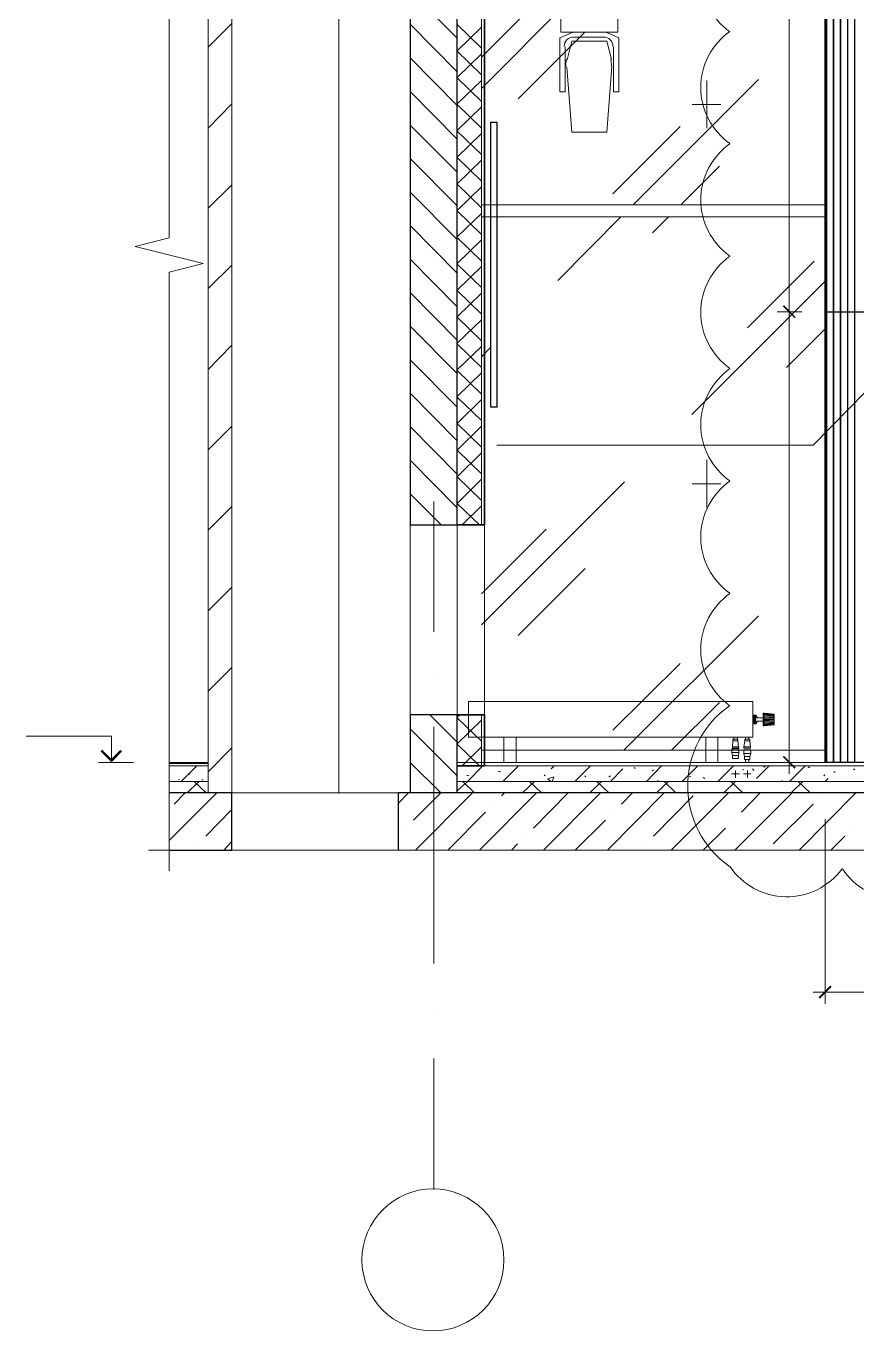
# Model space of a CAD drawing. Header units: millimetres. Extents: x -356862 to 418287, y 0 to 839748.
# Drawn here: x 314979 to 318482, y 772769 to 778273 of the extents above; entities that cross this region are included whole.
import ezdxf

# ---------------------------------------------------------------- set-up
doc = ezdxf.new("R2010")
doc.units = ezdxf.units.MM
doc.layers.add('PDF _Геометрия', color=7, linetype='Continuous', true_color=0xbababa)
doc.layers.add('PDF _Сплошная заливка', color=7, linetype='Continuous', true_color=0xf50000)

msp = doc.modelspace()

# ---------------------------------------------------------------- linework, layer by layer
at = {"layer": 'PDF _Геометрия', "color": 7, "lineweight": 5}
for points in [[(315582.0913, 779902.7038), (315582.0913, 779815.9094), (315582.0913, 777379.3167), (315438.1397, 777343.3288), (315726.0429, 777271.353), (315582.0913, 777235.3651), (315582.0913, 774796.6554), (315582.0913, 774709.8611)], [(315747.2122, 779049.5788), (315747.2122, 775167.1191)], [(315846.7082, 775037.9861), (315846.7082, 779049.5788)], [(315747.2122, 775037.9861), (315747.2122, 775167.1191), (315582.0913, 775167.1191)], [(315747.2122, 775162.8853), (315582.0913, 775162.8853)], [(315747.2122, 775152.3006), (315582.0913, 775152.3006)], [(321748.7243, 775037.9861), (321748.7243, 775167.1191), (316797.2122, 775167.1191)], [(321748.7243, 775152.3006), (316797.2122, 775152.3006)], [(315747.2122, 775086.6756), (315582.0913, 775086.6756)], [(321748.7243, 775086.6756), (316797.2122, 775086.6756)], [(328277.3534, 774796.6554), (328190.559, 774796.6554), (321958.3009, 774796.6554), (321922.313, 774942.724), (321850.3372, 774652.7038), (321814.3493, 774796.6554), (315582.0913, 774796.6554), (315495.2969, 774796.6554)]]:
    msp.add_lwpolyline(points, dxfattribs=at)
at = {"layer": 'PDF _Геометрия', "color": 161, "lineweight": 9, "true_color": 0x7f9fff}
for points in [[(316797.2122, 779049.5788), (316898.8251, 779049.5788), (316898.8251, 776168.4296), (316797.2122, 776168.4296)], [(316911.5268, 776168.4296), (316797.2122, 776168.4296), (316797.2122, 775368.228), (316911.5268, 775368.228)], [(316797.2122, 775368.228), (316898.8251, 775368.228), (316898.8251, 775152.3006), (316797.2122, 775152.3006)]]:
    msp.add_lwpolyline(points, close=True, dxfattribs=at)
at = {"layer": 'PDF _Геометрия', "color": 161, "lineweight": 35, "true_color": 0x7f9fff}
for points in [[(316797.2122, 779049.5788), (316911.5268, 779049.5788), (316911.5268, 776168.4296), (316797.2122, 776168.4296)], [(316797.2122, 775368.228), (316911.5268, 775368.228), (316911.5268, 775152.3006), (316797.2122, 775152.3006)]]:
    msp.add_lwpolyline(points, dxfattribs=at)
at = {"layer": 'PDF _Геометрия', "color": 7, "lineweight": 18}
for points in [[(318196.5066, 777017.3207), (318196.5066, 778687.5828)], [(318196.5066, 775118.4296), (318196.5066, 777118.9336)], [(318249.43, 775167.1191), (318145.7001, 775167.1191)], [(318348.9259, 774927.9054), (318348.9259, 774148.8732)], [(318899.3292, 774197.5627), (318298.1195, 774197.5627)]]:
    msp.add_lwpolyline(points, dxfattribs=at)
at = {"layer": 'PDF _Геометрия', "color": 7, "lineweight": 9}
for points in [[(316297.6155, 778638.8933), (316297.6155, 775037.9861)], [(318348.9259, 778638.8933), (318348.9259, 775167.1191)], [(316697.7163, 775717.5224), (316697.7163, 776267.9256)], [(316697.7163, 775518.5304), (316697.7163, 775518.5304)], [(316697.7163, 774318.228), (316697.7163, 775317.4215)], [(315846.7082, 775037.9861), (316547.4138, 775037.9861), (315965.2566, 775037.9861), (315963.1397, 775037.9861)], [(316547.4138, 774796.6554), (315846.7082, 774796.6554)], [(316697.7163, 774117.1191), (316697.7163, 774117.1191)], [(316697.7163, 773365.607), (316697.7163, 773918.1272)]]:
    msp.add_lwpolyline(points, dxfattribs=at)
at = {"layer": 'PDF _Геометрия', "color": 8, "lineweight": 30, "true_color": 0x767676}
for points in [[(316598.2203, 778638.8933), (316598.2203, 776168.4296), (316797.2122, 776168.4296), (316797.2122, 778638.8933)], [(316797.2122, 775037.9861), (316797.2122, 775368.228), (316598.2203, 775368.228), (316598.2203, 775037.9861)]]:
    msp.add_lwpolyline(points, dxfattribs=at)
at = {"layer": 'PDF _Геометрия', "color": 150, "lineweight": 30, "true_color": 0x0080ff}
msp.add_lwpolyline([(318848.5227, 778638.8933), (318848.5227, 775167.1191), (318348.9259, 775167.1191), (318348.9259, 778638.8933)], close=True, dxfattribs=at)
at = {"layer": 'PDF _Геометрия', "color": 254, "lineweight": 5, "true_color": 0xdcdcdc}
for points in [[(318353.1598, 778638.8933), (318353.1598, 775167.1191)], [(318382.7969, 778638.8933), (318382.7969, 775167.1191)], [(318412.434, 778638.8933), (318412.434, 775167.1191)], [(318444.188, 778638.8933), (318444.188, 775167.1191)], [(318473.8251, 778638.8933), (318473.8251, 775167.1191)]]:
    msp.add_lwpolyline(points, close=True, dxfattribs=at)
for points in [[(318355.2768, 775167.1191), (318355.2768, 778638.8933)], [(318384.9138, 775167.1191), (318384.9138, 778638.8933)], [(318414.5509, 775167.1191), (318414.5509, 778638.8933)], [(318442.0711, 775167.1191), (318442.0711, 778638.8933)], [(318471.7082, 775167.1191), (318471.7082, 778638.8933)], [(316898.8251, 778010.1635), (317256.5872, 778367.9256)], [(316898.8251, 778141.4135), (317125.3372, 778367.9256)], [(317053.3614, 777965.7078), (317337.0308, 778249.3772)], [(317538.1397, 777519.0344), (318067.3735, 778048.2683)], [(317849.3292, 778044.0344), (317849.3292, 777842.9256)], [(317908.6034, 777942.4215), (317787.938, 777942.4215)], [(317453.4622, 777565.607), (317737.1316, 777849.2764)], [(317739.2485, 777519.0344), (317902.2526, 777682.0385)], [(317220.5993, 777199.3772), (317487.3332, 777468.228)], [(317620.7001, 777400.4861), (317688.4421, 777468.228)], [(318020.8009, 777000.3853), (318302.3534, 777281.9377)], [(317785.8211, 776634.1554), (318348.9259, 777197.2603)], [(318185.9219, 776833.1474), (318348.9259, 776996.1514)], [(316898.8251, 776877.603), (316936.93, 776917.8248)], [(317849.3292, 776443.6312), (317849.3292, 776242.5224)], [(316898.8251, 775747.1594), (317502.1518, 776350.4861)], [(317908.6034, 776342.0183), (317787.938, 776342.0183)], [(316898.8251, 775878.4094), (317171.9098, 776151.4941)], [(317053.3614, 775702.7038), (317337.0308, 775984.2562)], [(317500.0348, 775217.9256), (318067.3735, 775785.2643)], [(317453.4622, 775302.603), (317737.1316, 775584.1554)], [(317701.1437, 775217.9256), (317902.2526, 775419.0344)]]:
    msp.add_lwpolyline(points, dxfattribs=at)
at = {"layer": 'PDF _Геометрия', "lineweight": 5}
for points in [[(316797.2122, 778221.857), (316598.2203, 778420.849)], [(315747.2122, 778183.7522), (315846.7082, 778283.2482)], [(316797.2122, 778080.0224), (316598.2203, 778281.1312)], [(316797.2122, 777938.1877), (316598.2203, 778139.2965)], [(316797.2122, 777796.353), (316598.2203, 777997.4619)], [(315747.2122, 777842.9256), (315846.7082, 777944.5385)], [(316797.2122, 777656.6353), (316598.2203, 777855.6272)], [(316797.2122, 777514.8006), (316598.2203, 777713.7925)], [(315747.2122, 777504.2159), (315846.7082, 777603.7119)], [(316797.2122, 777372.9659), (316598.2203, 777571.9578)], [(316797.2122, 777231.1312), (316598.2203, 777432.2401)], [(316797.2122, 777089.2965), (316598.2203, 777290.4054)], [(315747.2122, 777165.5062), (315846.7082, 777265.0022)], [(316797.2122, 776947.4619), (316598.2203, 777148.5707)], [(316797.2122, 776807.7441), (316598.2203, 777006.7361)], [(315747.2122, 776824.6796), (315846.7082, 776926.2925)], [(316797.2122, 776665.9094), (316598.2203, 776864.9014)], [(316797.2122, 776524.0748), (316598.2203, 776725.1836)], [(315747.2122, 776485.9699), (315846.7082, 776585.4659)], [(316797.2122, 776382.2401), (316598.2203, 776583.349)], [(316797.2122, 776240.4054), (316598.2203, 776441.5143)], [(316729.4703, 776168.4296), (316598.2203, 776299.6796)], [(315747.2122, 776147.2603), (315846.7082, 776246.7562)], [(315747.2122, 775806.4336), (315846.7082, 775905.9296)], [(315747.2122, 775467.724), (315846.7082, 775567.2199)], [(316797.2122, 775251.7965), (316680.7808, 775368.228)], [(318048.3211, 775355.5264), (318044.0872, 775355.5264)], [(318048.3211, 775357.6433), (318046.2042, 775357.6433), (318046.2042, 775359.7603), (318046.2042, 775361.8772), (318046.2042, 775363.9941), (318048.3211, 775363.9941), (318056.7888, 775363.9941)], [(318046.2042, 775363.9941), (318046.2042, 775363.9941)], [(318046.2042, 775359.7603), (318046.2042, 775359.7603)], [(318056.7888, 775359.7603), (318046.2042, 775359.7603), (318056.7888, 775359.7603)], [(318046.2042, 775355.5264), (318046.2042, 775357.6433), (318046.2042, 775359.7603), (318046.2042, 775357.6433), (318046.2042, 775355.5264), (318046.2042, 775353.4094), (318046.2042, 775351.2925), (318046.2042, 775349.1756), (318046.2042, 775347.0586), (318046.2042, 775344.9417), (318046.2042, 775342.8248), (318046.2042, 775340.7078), (318046.2042, 775338.5909), (318046.2042, 775336.474), (318046.2042, 775334.357)], [(318046.2042, 775353.4094), (318056.7888, 775353.4094), (318046.2042, 775353.4094), (318046.2042, 775355.5264), (318056.7888, 775355.5264), (318056.7888, 775353.4094)], [(318046.2042, 775353.4094), (318046.2042, 775353.4094)], [(318086.4259, 775355.5264), (318063.1397, 775355.5264), (318056.7888, 775366.1111), (318056.7888, 775363.9941), (318056.7888, 775359.7603), (318056.7888, 775355.5264), (318056.7888, 775349.1756), (318056.7888, 775355.5264), (318056.7888, 775359.7603), (318056.7888, 775357.6433)], [(318056.7888, 775366.1111), (318056.7888, 775366.1111)], [(318056.7888, 775366.1111), (318056.7888, 775330.1232), (318063.1397, 775340.7078), (318086.4259, 775340.7078)], [(318056.7888, 775363.9941), (318056.7888, 775363.9941)], [(318056.7888, 775359.7603), (318056.7888, 775359.7603)], [(318056.7888, 775355.5264), (318056.7888, 775355.5264)], [(318056.7888, 775353.4094), (318056.7888, 775353.4094)], [(318090.6598, 775374.5788), (318086.4259, 775374.5788), (318086.4259, 775321.6554), (318090.6598, 775321.6554), (318090.6598, 775323.7724), (318132.9985, 775328.0062), (318132.9985, 775325.8893)], [(318086.4259, 775374.5788), (318086.4259, 775372.4619)], [(318090.6598, 775370.3449), (318090.6598, 775372.4619), (318132.9985, 775368.228), (318132.9985, 775366.1111)], [(318090.6598, 775368.228), (318090.6598, 775370.3449), (318132.9985, 775366.1111), (318132.9985, 775363.9941)], [(318090.6598, 775366.1111), (318090.6598, 775368.228), (318132.9985, 775363.9941), (318132.9985, 775361.8772)], [(318090.6598, 775359.7603), (318090.6598, 775363.9941), (318132.9985, 775361.8772), (318132.9985, 775357.6433)], [(318090.6598, 775357.6433), (318090.6598, 775359.7603), (318132.9985, 775357.6433), (318132.9985, 775355.5264)], [(318090.6598, 775355.5264), (318090.6598, 775357.6433), (318132.9985, 775355.5264), (318132.9985, 775351.2925)], [(318090.6598, 775351.2925), (318090.6598, 775353.4094)], [(318090.6598, 775347.0586), (318090.6598, 775351.2925), (318132.9985, 775351.2925), (318132.9985, 775347.0586)], [(318132.9985, 775368.228), (318132.9985, 775368.228)], [(316797.2122, 775109.9619), (316598.2203, 775308.9538)], [(318044.0872, 775340.7078), (318048.3211, 775340.7078)], [(318056.7888, 775340.7078), (318056.7888, 775342.8248), (318046.2042, 775342.8248), (318046.2042, 775340.7078), (318056.7888, 775340.7078), (318046.2042, 775340.7078), (318046.2042, 775338.5909), (318046.2042, 775336.474), (318046.2042, 775334.357), (318046.2042, 775332.2401), (318048.3211, 775332.2401), (318056.7888, 775332.2401), (318056.7888, 775334.357), (318056.7888, 775332.2401), (318056.7888, 775330.1232), (318046.2042, 775330.1232), (318046.2042, 775332.2401), (318056.7888, 775332.2401), (318046.2042, 775332.2401), (318046.2042, 775334.357), (318056.7888, 775334.357), (318056.7888, 775336.474), (318046.2042, 775336.474), (318048.3211, 775336.474)], [(318046.2042, 775340.7078), (318046.2042, 775340.7078)], [(318056.7888, 775334.357), (318046.2042, 775334.357), (318046.2042, 775336.474)], [(318046.2042, 775336.474), (318046.2042, 775336.474)], [(318046.2042, 775332.2401), (318046.2042, 775332.2401)], [(318056.7888, 775340.7078), (318056.7888, 775340.7078)], [(318056.7888, 775340.7078), (318056.7888, 775340.7078)], [(318056.7888, 775332.2401), (318056.7888, 775332.2401)], [(318056.7888, 775330.1232), (318056.7888, 775330.1232)], [(318056.7888, 775330.1232), (318056.7888, 775330.1232)], [(318086.4259, 775323.7724), (318086.4259, 775321.6554)], [(318132.9985, 775344.9417), (318132.9985, 775347.0586), (318090.6598, 775347.0586), (318090.6598, 775342.8248), (318132.9985, 775344.9417), (318132.9985, 775340.7078)], [(318090.6598, 775342.8248), (318090.6598, 775342.8248)], [(318090.6598, 775334.357), (318090.6598, 775338.5909), (318132.9985, 775340.7078), (318132.9985, 775336.474)], [(318090.6598, 775338.5909), (318090.6598, 775340.7078)], [(318132.9985, 775334.357), (318132.9985, 775336.474), (318090.6598, 775334.357), (318090.6598, 775330.1232), (318132.9985, 775334.357), (318132.9985, 775332.2401)], [(318090.6598, 775325.8893), (318090.6598, 775328.0062), (318132.9985, 775332.2401), (318132.9985, 775330.1232)], [(318090.6598, 775323.7724), (318090.6598, 775325.8893), (318132.9985, 775330.1232), (318132.9985, 775328.0062)], [(318090.6598, 775321.6554), (318090.6598, 775321.6554)], [(318132.9985, 775325.8893), (318132.9985, 775325.8893)], [(316994.0872, 775167.1191), (316994.0872, 775272.9659), (317044.8937, 775272.9659), (317044.8937, 775167.1191)], [(317845.0953, 775167.1191), (317845.0953, 775272.9659), (317895.9018, 775272.9659), (317895.9018, 775167.1191)], [(317963.6437, 775272.9659), (317963.6437, 775264.4982)], [(317978.4622, 775264.4982), (317978.4622, 775272.9659)], [(318012.3332, 775272.9659), (318012.3332, 775264.4982)], [(318027.1518, 775264.4982), (318027.1518, 775272.9659)], [(315747.2122, 775126.8974), (315846.7082, 775228.5103)], [(315632.8977, 775086.6756), (315698.5227, 775152.3006)], [(316613.0388, 774923.6715), (316727.3534, 775037.9861), (316598.2203, 775167.1191)], [(316797.2122, 775046.4538), (316839.5509, 775086.6756), (316905.1759, 775152.3006)], [(316894.5913, 775150.1836), (316898.8251, 775152.3006)], [(316970.8009, 775129.0143), (316979.2687, 775129.0143)], [(316989.8534, 775086.6756), (317055.4784, 775152.3006)], [(317193.0792, 775139.599), (317205.7808, 775152.3006)], [(317292.5751, 775086.6756), (317358.2001, 775152.3006)], [(317442.8776, 775086.6756), (317495.8009, 775139.599)], [(317542.3735, 775145.9498), (317546.6074, 775141.7159)], [(317595.2969, 775086.6756), (317658.805, 775152.3006)], [(317618.5832, 775131.1312), (317624.934, 775135.3651)], [(317745.5993, 775086.6756), (317811.2243, 775152.3006)], [(317895.9018, 775086.6756), (317961.5268, 775152.3006)], [(317999.6316, 775135.3651), (318005.9824, 775137.482)], [(318041.9703, 775139.599), (318048.3211, 775133.2482)], [(318058.9058, 775099.3772), (318111.8292, 775152.3006)], [(318088.5429, 775148.0667), (318094.8937, 775148.0667)], [(318092.7768, 775152.3006), (318092.7768, 775152.3006)], [(318198.6235, 775086.6756), (318264.2485, 775152.3006)], [(318276.9501, 775148.0667), (318283.3009, 775143.8328)], [(318384.9138, 775124.7804), (318391.2647, 775129.0143)], [(318467.4743, 775139.599), (318473.8251, 775135.3651)], [(315620.1961, 775093.0264), (315624.43, 775095.1433)], [(315658.3009, 775037.9861), (315706.9905, 775086.6756)], [(315662.5348, 775118.4296), (315668.8856, 775116.3127)], [(315738.7445, 775037.9861), (315687.938, 775086.6756)], [(315719.6921, 775093.0264), (315726.0429, 775093.0264)], [(316869.188, 775037.9861), (316820.4985, 775086.6756)], [(316837.434, 775112.0788), (316843.7848, 775112.0788)], [(317072.4138, 775037.9861), (317123.2203, 775086.6756)], [(317152.8574, 775037.9861), (317102.0509, 775086.6756)], [(317163.4421, 775109.9619), (317167.6759, 775114.1957)], [(317190.9622, 775086.6756), (317178.2606, 775097.2603), (317203.6638, 775105.728), (317197.313, 775086.6756)], [(317334.9138, 775109.9619), (317339.1477, 775105.728)], [(317356.0832, 775037.9861), (317404.7727, 775086.6756)], [(317436.5268, 775037.9861), (317385.7203, 775086.6756)], [(317436.5268, 775105.728), (317442.8776, 775109.9619)], [(317637.6356, 775037.9861), (317688.4421, 775086.6756)], [(317639.7526, 775088.7925), (317646.1034, 775090.9094)], [(317718.0792, 775037.9861), (317669.3897, 775086.6756)], [(317775.2364, 775105.728), (317781.5872, 775107.8449)], [(317834.5106, 775103.6111), (317840.8614, 775099.3772)], [(317921.305, 775037.9861), (317969.9945, 775086.6756)], [(318001.7485, 775037.9861), (317950.9421, 775086.6756)], [(318164.7526, 775086.6756), (318166.8695, 775090.9094)], [(318204.9743, 775037.9861), (318253.6638, 775086.6756)], [(318285.4179, 775037.9861), (318234.6114, 775086.6756)], [(318342.5751, 775109.9619), (318346.809, 775114.1957)], [(318348.9259, 775086.6756), (318361.6276, 775099.3772)], [(315582.0913, 774836.8772), (315783.2001, 775037.9861)], [(315603.2606, 774991.4135), (315649.8332, 775037.9861)], [(316547.4138, 774993.5304), (316591.8695, 775037.9861)], [(316621.5066, 774796.6554), (316860.7203, 775037.9861)], [(316890.3574, 774796.6554), (317131.688, 775037.9861)], [(316983.5026, 775025.2844), (316996.2042, 775037.9861)], [(317118.9864, 774889.8006), (317265.055, 775037.9861)], [(317161.3251, 774796.6554), (317400.5388, 775037.9861)], [(317430.1759, 774796.6554), (317669.3897, 775037.9861)], [(317489.4501, 774991.4135), (317536.0227, 775037.9861)], [(317624.934, 774855.9296), (317792.1719, 775025.2844)], [(317699.0268, 774796.6554), (317940.3574, 775037.9861)], [(317967.8776, 774796.6554), (318209.2082, 775037.9861)], [(317995.3977, 774957.5425), (318073.7243, 775037.9861)], [(318238.8453, 774796.6554), (318478.059, 775037.9861)], [(318331.9905, 775025.2844), (318331.9905, 775025.2844)], [(315736.6276, 774855.9296), (315846.7082, 774968.1272)], [(316949.6316, 774991.4135), (316949.6316, 774991.4135)], [(318128.7647, 774824.1756), (318298.1195, 774991.4135)], [(316756.9905, 774796.6554), (316915.7606, 774957.5425)], [(317294.6921, 774796.6554), (317421.7082, 774923.6715)], [(317455.5792, 774957.5425), (317455.5792, 774957.5425)], [(317961.5268, 774923.6715), (317961.5268, 774923.6715)], [(316579.1679, 774889.8006), (316579.1679, 774889.8006)], [(317085.1155, 774855.9296), (317085.1155, 774855.9296)], [(317834.5106, 774796.6554), (317927.6558, 774889.8006)], [(318372.2122, 774796.6554), (318431.4864, 774855.9296)], [(318465.3574, 774889.8006), (318465.3574, 774889.8006)], [(315704.8735, 774824.1756), (315704.8735, 774824.1756)], [(315812.8372, 774796.6554), (315846.7082, 774832.6433)], [(317025.8413, 774796.6554), (317051.2445, 774824.1756)], [(317591.063, 774824.1756), (317591.063, 774824.1756)]]:
    msp.add_lwpolyline(points, dxfattribs=at)
at = {"layer": 'PDF _Геометрия', "color": 252, "lineweight": 5, "true_color": 0x989898}
msp.add_lwpolyline([(317353.9663, 778247.2603), (317474.6316, 778247.2603), (317474.6316, 778348.8732), (317353.9663, 778348.8732), (317233.3009, 778348.8732), (317233.3009, 778247.2603)], close=True, dxfattribs=at)
at = {"layer": 'PDF _Геометрия', "color": 161, "lineweight": 9, "true_color": 0x7f9fff}
for points in [[(316898.8251, 778179.5183), (316797.2122, 778279.0143)], [(316797.2122, 778168.9336), (316898.8251, 778268.4296)], [(316898.8251, 778067.3207), (316797.2122, 778166.8167)], [(316797.2122, 778056.7361), (316898.8251, 778156.232)], [(316898.8251, 777955.1232), (316797.2122, 778054.6191)], [(316797.2122, 777944.5385), (316898.8251, 778044.0344)], [(316898.8251, 777842.9256), (316797.2122, 777942.4215)], [(316797.2122, 777832.3409), (316898.8251, 777931.8369)], [(316898.8251, 777730.728), (316797.2122, 777830.224)], [(316797.2122, 777720.1433), (316898.8251, 777819.6393)], [(316898.8251, 777618.5304), (316797.2122, 777718.0264)], [(316797.2122, 777607.9457), (316898.8251, 777707.4417)], [(316898.8251, 777506.3328), (316797.2122, 777605.8288)], [(316797.2122, 777495.7482), (316898.8251, 777595.2441)], [(316898.8251, 777394.1353), (316797.2122, 777493.6312)], [(316797.2122, 777383.5506), (316898.8251, 777483.0465)], [(316898.8251, 777281.9377), (316797.2122, 777381.4336)], [(316797.2122, 777271.353), (316898.8251, 777370.849)], [(316898.8251, 777169.7401), (316797.2122, 777269.2361)], [(316797.2122, 777159.1554), (316898.8251, 777258.6514)], [(316898.8251, 777057.5425), (316797.2122, 777157.0385)], [(316797.2122, 777046.9578), (316898.8251, 777146.4538)], [(316898.8251, 776945.3449), (316797.2122, 777044.8409)], [(316797.2122, 776934.7603), (316898.8251, 777034.2562)], [(316898.8251, 776833.1474), (316797.2122, 776932.6433)], [(316797.2122, 776822.5627), (316898.8251, 776922.0586)], [(316898.8251, 776720.9498), (316797.2122, 776820.4457)], [(316797.2122, 776710.3651), (316898.8251, 776809.8611)], [(316898.8251, 776608.7522), (316797.2122, 776708.2482)], [(316898.8251, 776496.5546), (316797.2122, 776596.0506), (316898.8251, 776697.6635)], [(316898.8251, 776384.357), (316797.2122, 776483.853), (316898.8251, 776585.4659)], [(316898.8251, 776272.1594), (316797.2122, 776371.6554), (316898.8251, 776473.2683)], [(316890.3574, 776168.4296), (316797.2122, 776259.4578), (316898.8251, 776361.0707)], [(316818.3816, 776168.4296), (316898.8251, 776248.8732)], [(316797.2122, 775357.6433), (316807.7969, 775368.228)], [(316898.8251, 775256.0304), (316797.2122, 775355.5264)], [(316797.2122, 775245.4457), (316898.8251, 775344.9417)], [(316890.3574, 775152.3006), (316797.2122, 775243.3288)], [(316818.3816, 775152.3006), (316898.8251, 775232.7441)]]:
    msp.add_lwpolyline(points, dxfattribs=at)
at = {"layer": 'PDF _Геометрия', "color": 252, "lineweight": 5, "true_color": 0x989898}
for points in [[(317284.1074, 778247.2603), (317229.0671, 778223.974), (317229.0671, 777995.3449), (317252.3534, 777995.3449), (317252.3534, 778185.8691)], [(317290.4582, 778226.0909), (317353.9663, 778226.0909), (317417.4743, 778226.0909)], [(317423.8251, 778247.2603), (317478.8655, 778223.974), (317478.8655, 777995.3449), (317455.5792, 777995.3449), (317455.5792, 778185.8691)], [(317260.8211, 778130.8288), (317279.8735, 778209.1554), (317428.059, 778209.1554), (317447.1114, 778132.9457)], [(317449.2284, 778103.3086), (317428.059, 777825.9901), (317279.8735, 777825.9901), (317258.7042, 778099.0748)], [(318348.9259, 777468.228), (316898.8251, 777468.228), (316898.8251, 777519.0344), (318348.9259, 777519.0344)], [(316898.8251, 775167.1191), (316898.8251, 775217.9256), (318348.9259, 775217.9256)], [(318012.3332, 775179.8207), (318012.3332, 775167.1191)], [(318027.1518, 775167.1191), (318027.1518, 775179.8207)]]:
    msp.add_lwpolyline(points, dxfattribs=at)
at = {"layer": 'PDF _Геометрия', "color": 252, "lineweight": 30, "true_color": 0x989898}
msp.add_lwpolyline([(316939.0469, 777868.3288), (316964.4501, 777868.3288), (316964.4501, 776665.9094), (316939.0469, 776665.9094)], close=True, dxfattribs=at)
at = {"layer": 'PDF _Геометрия', "color": 7, "lineweight": 18}
msp.add_lwpolyline([(318145.7001, 777068.1272), (318249.43, 777068.1272)], close=True, dxfattribs=at)
at = {"layer": 'PDF _Геометрия', "color": 150, "lineweight": 30, "true_color": 0x0080ff}
msp.add_lwpolyline([(318348.9259, 777068.1272), (318848.5227, 777068.1272)], dxfattribs=at)
at = {"layer": 'PDF _Геометрия', "color": 251, "lineweight": 20, "true_color": 0x545454}
msp.add_lwpolyline([(318831.5872, 777051.1917), (318814.6518, 777032.1393), (318298.1195, 776505.0224), (318147.8171, 776505.0224), (316964.4501, 776505.0224)], dxfattribs=at)
at = {"layer": 'PDF _Геометрия', "color": 7, "lineweight": 5}
msp.add_lwpolyline([(316598.2203, 776168.4296), (316797.2122, 776168.4296), (316797.2122, 775368.228), (316598.2203, 775368.228)], close=True, dxfattribs=at)
at = {"layer": 'PDF _Геометрия', "lineweight": 5}
for points in [[(318044.0872, 775423.2683), (318044.0872, 775272.9659), (316843.7848, 775272.9659), (316843.7848, 775423.2683)], [(318056.7888, 775366.1111), (318056.7888, 775363.9941), (318046.2042, 775363.9941), (318056.7888, 775363.9941), (318056.7888, 775361.8772), (318046.2042, 775361.8772), (318046.2042, 775363.9941), (318046.2042, 775366.1111)], [(318056.7888, 775349.1756), (318056.7888, 775347.0586), (318046.2042, 775347.0586), (318046.2042, 775349.1756)], [(318090.6598, 775374.5788), (318132.9985, 775370.3449), (318132.9985, 775368.228), (318090.6598, 775372.4619)], [(318056.7888, 775347.0586), (318056.7888, 775340.7078), (318056.7888, 775336.474), (318056.7888, 775340.7078)], [(318090.6598, 775321.6554), (318132.9985, 775325.8893)]]:
    msp.add_lwpolyline(points, close=True, dxfattribs=at)
at = {"layer": 'PDF _Геометрия', "color": 112, "lineweight": 5, "true_color": 0x00b85c}
for points in [[(315338.6437, 775167.1191), (315338.6437, 775277.1998), (314978.7647, 775277.1998)], [(315431.7888, 775167.1191), (315283.6034, 775167.1191)]]:
    msp.add_lwpolyline(points, dxfattribs=at)
at = {"layer": 'PDF _Геометрия', "color": 1, "lineweight": 5}
for points in [[(317959.4098, 775258.1474), (317957.2929, 775232.7441), (317982.6961, 775232.7441), (317980.5792, 775258.1474)], [(317959.4098, 775258.1474), (317980.5792, 775258.1474), (317980.5792, 775264.4982), (317959.4098, 775264.4982)], [(317984.813, 775209.4578), (317982.6961, 775196.7562), (317957.2929, 775196.7562), (317957.2929, 775184.0546), (317982.6961, 775184.0546), (317982.6961, 775196.7562), (317957.2929, 775196.7562), (317955.1759, 775209.4578), (317984.813, 775209.4578), (317984.813, 775224.2764), (317955.1759, 775224.2764), (317955.1759, 775209.4578)], [(317957.2929, 775226.3933), (317982.6961, 775226.3933), (317982.6961, 775232.7441), (317957.2929, 775232.7441)]]:
    msp.add_lwpolyline(points, close=True, dxfattribs=at)
for points in [[(317959.4098, 775264.4982), (317959.4098, 775264.4982)], [(317980.5792, 775264.4982), (317980.5792, 775264.4982)], [(317957.2929, 775226.3933), (317957.2929, 775226.3933)], [(317982.6961, 775226.3933), (317982.6961, 775226.3933)], [(318020.8009, 775101.4941), (318020.8009, 775133.2482)], [(318003.8655, 775118.4296), (318035.6195, 775118.4296)]]:
    msp.add_lwpolyline(points, dxfattribs=at)
at = {"layer": 'PDF _Геометрия', "color": 5, "lineweight": 5}
for points in [[(318010.2163, 775258.1474), (318005.9824, 775232.7441), (318033.5026, 775232.7441), (318031.3856, 775258.1474)], [(318010.2163, 775258.1474), (318031.3856, 775258.1474), (318031.3856, 775264.4982), (318010.2163, 775264.4982)], [(318035.6195, 775205.224), (318031.3856, 775192.5224), (318008.0993, 775192.5224), (318008.0993, 775179.8207), (318031.3856, 775179.8207), (318031.3856, 775192.5224), (318008.0993, 775192.5224), (318005.9824, 775205.224), (318035.6195, 775205.224), (318035.6195, 775220.0425), (318005.9824, 775220.0425), (318005.9824, 775205.224)]]:
    msp.add_lwpolyline(points, close=True, dxfattribs=at)
for points in [[(318010.2163, 775264.4982), (318010.2163, 775264.4982)], [(318031.3856, 775264.4982), (318031.3856, 775264.4982)], [(318005.9824, 775226.3933), (318033.5026, 775226.3933), (318033.5026, 775232.7441), (318005.9824, 775232.7441), (318005.9824, 775226.3933), (318008.0993, 775226.3933)], [(318033.5026, 775226.3933), (318033.5026, 775226.3933)], [(317969.9945, 775101.4941), (317969.9945, 775133.2482)], [(317953.059, 775118.4296), (317986.93, 775118.4296)]]:
    msp.add_lwpolyline(points, dxfattribs=at)
at = {"layer": 'PDF _Геометрия', "color": 112, "lineweight": 0, "true_color": 0x00b85c, "const_width": 10.4783}
msp.add_lwpolyline([(315296.305, 775216.8671), (315338.6437, 775174.5284), (315379.9239, 775216.8671)], dxfattribs=at)
at = {"layer": 'PDF _Геометрия', "color": 7, "lineweight": 30}
for points in [[(315582.0913, 774796.6554), (315846.7082, 774796.6554), (315846.7082, 775037.9861), (315582.0913, 775037.9861)], [(322398.6235, 774796.6554), (322398.6235, 775037.9861), (316547.4138, 775037.9861), (316547.4138, 774796.6554)]]:
    msp.add_lwpolyline(points, dxfattribs=at)
at = {"layer": 'PDF _Геометрия', "color": 7, "lineweight": 20}
msp.add_circle((316694.4197, 773068.4554), 299.5464, dxfattribs=at)
at = {"layer": 'PDF _Геометрия', "color": 1, "lineweight": 20}
for centre, radius, start, end in [((318112.824, 778485.914), 288.9616, 125.0024359, 234.9975641), ((318112.824, 778013.818), 288.9616, 125.0024359, 234.9975641), ((318112.824, 777539.6051), 288.9616, 125.0024359, 234.9975641), ((318112.824, 777065.3922), 288.9616, 125.0024359, 234.9975641), ((318112.824, 776591.1793), 288.9616, 125.0024359, 234.9975641), ((318112.824, 776116.9663), 288.9616, 125.0024359, 234.9975641), ((318112.824, 775642.7534), 288.9616, 125.0024359, 234.9975641), ((318182.6867, 775066.9242), 413.8614, 125.0024698, 234.9975747), ((318186.9199, 774889.0937), 288.9612, 213.8048832, 323.8054869), ((318661.1328, 774878.5085), 288.9612, 213.8048832, 323.8054869)]:
    msp.add_arc(centre, radius, start, end, dxfattribs=at)
at = {"layer": 'PDF _Геометрия', "color": 252, "lineweight": 5, "true_color": 0x989898}
for centre, radius, start, end in [((317287.1859, 778187.4132), 39.1633, 89.9999916, 180.0000084), ((317414.2069, 778187.4132), 39.1633, 359.9999916, 90.0000084), ((317354.9299, 778109.0845), 100.5544, 166.3604723, 184.3396189), ((317346.4623, 778111.2014), 100.5544, 355.6603811, 13.6395277)]:
    msp.add_arc(centre, radius, start, end, dxfattribs=at)
at = {"layer": 'PDF _Сплошная заливка', "color": 7, "transparency": 33554559}
for points in [[(318224.0268, 777044.8409), (318168.9864, 777091.4135), (318175.3372, 777095.6474)], [(318175.3372, 777095.6474), (318168.9864, 777091.4135), (318224.0268, 777044.8409)], [(318219.7929, 777040.607), (318224.0268, 777044.8409), (318168.9864, 777091.4135)], [(318168.9864, 777091.4135), (318224.0268, 777044.8409), (318219.7929, 777040.607)], [(318175.3372, 775194.6393), (318168.9864, 775190.4054), (318224.0268, 775145.9498)], [(318168.9864, 775190.4054), (318224.0268, 775145.9498), (318219.7929, 775139.599)], [(318370.0953, 774225.0828), (318325.6397, 774170.0425), (318321.4058, 774176.3933)], [(318376.4461, 774220.849), (318370.0953, 774225.0828), (318325.6397, 774170.0425)]]:
    msp.add_solid(points, dxfattribs=at)

doc.saveas('drawing.dxf')
